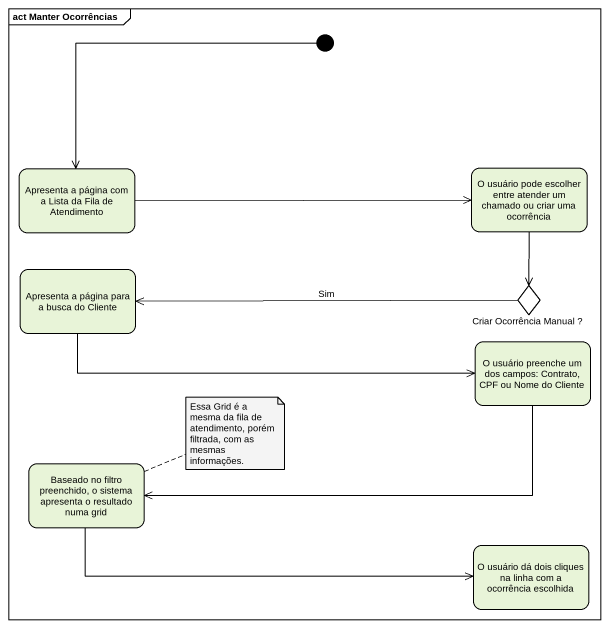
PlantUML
@startuml
mainframe act Manter Ocorrências
hide empty description
state "Apresenta a página com a Lista da Fila de Atendimento" as Apresenta_a_página_com_a
state "O usuário pode escolher entre atender um chamado ou criar uma ocorrência" as O_usuário_pode_escolher
state "Apresenta a página para a busca do Cliente" as Apresenta_a_página_para_a
state "Criar Ocorrência Manual ?" as Criar_Ocorrência_Manual <<choice>>
state "O usuário preenche um dos campos: Contrato, CPF ou Nome do Cliente" as O_usuário_preenche_um_dos
state "Baseado no filtro preenchido, o sistema apresenta o resultado numa grid" as Baseado_no_filtro
state "O usuário dá dois cliques na linha com a ocorrência escolhida" as O_usuário_dá_dois_cliques
[*] --> Apresenta_a_página_com_a
Apresenta_a_página_com_a -right-> O_usuário_pode_escolher
O_usuário_pode_escolher --> Criar_Ocorrência_Manual
Apresenta_a_página_para_a -right-> O_usuário_preenche_um_dos
Criar_Ocorrência_Manual -left-> Apresenta_a_página_para_a : Sim
O_usuário_preenche_um_dos -left-> Baseado_no_filtro
Baseado_no_filtro -right-> O_usuário_dá_dois_cliques
note right of Baseado_no_filtro
  Essa Grid é a mesma da fila de atendimento, porém filtrada, com as
  mesmas informações.
end note
@enduml
